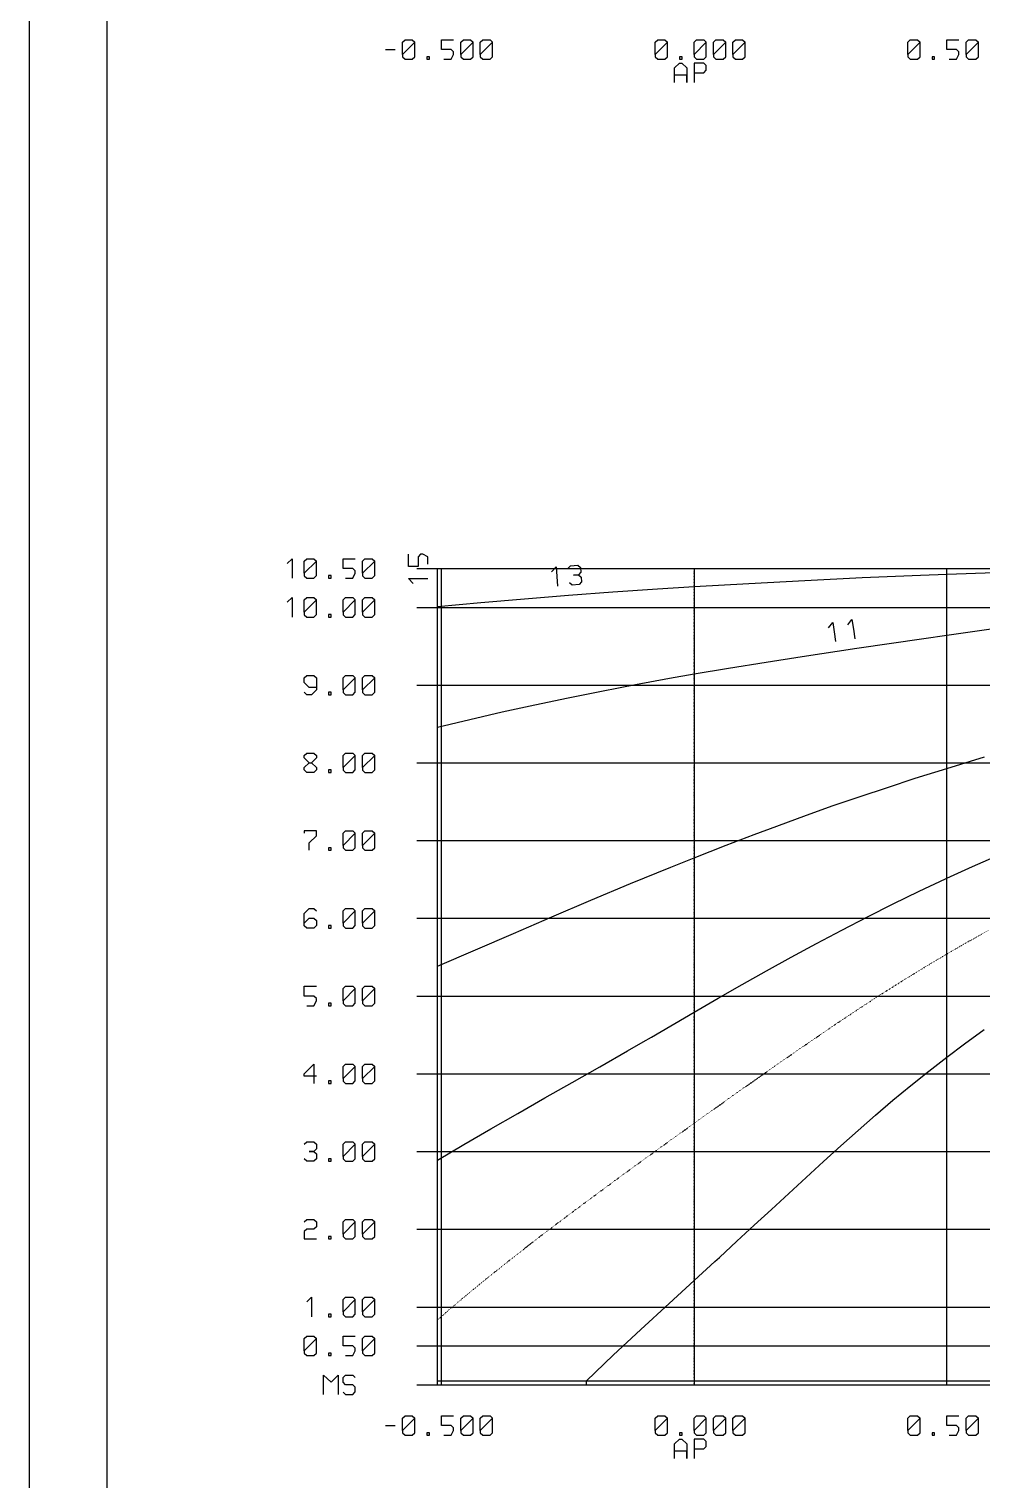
# Model space of a CAD drawing. Header units: millimetres. Extents: x -75152 to 353425, y 12138 to 222005.
# Drawn here: x 178225 to 190483, y 130994 to 149658 of the extents above; entities that cross this region are included whole.
import ezdxf

# ---------------------------------------------------------------- set-up
doc = ezdxf.new("R2010")
doc.units = ezdxf.units.MM
doc.linetypes.add('ACAD_ISO07W100', pattern=[3.5, 0.5, -3])
doc.layers.add('11', color=7, linetype='Continuous')

# ---------------------------------------------------------------- blocks, each defined once
blk = doc.blocks.new('A$C3242291E')
at = {"layer": '11', "color": 7, "linetype": 'Continuous'}
for points in [[(0, 0), (175200, 0), (175200, 65899), (0, 65899), (0, 0)], [(1000, 1000), (174200, 1000), (174200, 64899), (1000, 64899), (1000, 1000)], [(4805, 42462), (4805, 42619), (4805, 42619), (4837, 42649), (4837, 42649), (4930, 42649), (4930, 42649), (4962, 42619), (4962, 42619), (4805, 42462), (4805, 42462), (4805, 42429), (4805, 42429), (4837, 42399), (4837, 42399), (4930, 42399), (4930, 42399), (4962, 42432), (4962, 42432), (4962, 42619)], [(4805, 42462), (4805, 42619), (4805, 42619), (4837, 42649), (4837, 42649), (4930, 42649), (4930, 42649), (4962, 42619), (4962, 42619), (4805, 42462), (4805, 42462), (4805, 42429), (4805, 42429), (4837, 42399), (4837, 42399), (4930, 42399), (4930, 42399), (4962, 42432), (4962, 42432), (4962, 42619)], [(5337, 42399), (5430, 42399), (5430, 42399), (5462, 42462), (5462, 42462), (5462, 42494), (5462, 42494), (5430, 42524), (5430, 42524), (5305, 42524), (5305, 42524), (5305, 42649), (5305, 42649), (5462, 42649)], [(5337, 42399), (5430, 42399), (5430, 42399), (5462, 42462), (5462, 42462), (5462, 42494), (5462, 42494), (5430, 42524), (5430, 42524), (5305, 42524), (5305, 42524), (5305, 42649), (5305, 42649), (5462, 42649)], [(5555, 42462), (5555, 42619), (5555, 42619), (5587, 42649), (5587, 42649), (5680, 42649), (5680, 42649), (5712, 42619), (5712, 42619), (5555, 42462), (5555, 42462), (5555, 42429), (5555, 42429), (5587, 42399), (5587, 42399), (5680, 42399), (5680, 42399), (5712, 42432), (5712, 42432), (5712, 42619)], [(5555, 42462), (5555, 42619), (5555, 42619), (5587, 42649), (5587, 42649), (5680, 42649), (5680, 42649), (5712, 42619), (5712, 42619), (5555, 42462), (5555, 42462), (5555, 42429), (5555, 42429), (5587, 42399), (5587, 42399), (5680, 42399), (5680, 42399), (5712, 42432), (5712, 42432), (5712, 42619)], [(5805, 42462), (5805, 42619), (5805, 42619), (5837, 42649), (5837, 42649), (5930, 42649), (5930, 42649), (5962, 42619), (5962, 42619), (5805, 42462), (5805, 42462), (5805, 42429), (5805, 42429), (5837, 42399), (5837, 42399), (5930, 42399), (5930, 42399), (5962, 42432), (5962, 42432), (5962, 42619)], [(5805, 42462), (5805, 42619), (5805, 42619), (5837, 42649), (5837, 42649), (5930, 42649), (5930, 42649), (5962, 42619), (5962, 42619), (5805, 42462), (5805, 42462), (5805, 42429), (5805, 42429), (5837, 42399), (5837, 42399), (5930, 42399), (5930, 42399), (5962, 42432), (5962, 42432), (5962, 42619)], [(8055, 42462), (8055, 42619), (8055, 42619), (8087, 42649), (8087, 42649), (8180, 42649), (8180, 42649), (8212, 42619), (8212, 42619), (8055, 42462), (8055, 42462), (8055, 42429), (8055, 42429), (8087, 42399), (8087, 42399), (8180, 42399), (8180, 42399), (8212, 42432), (8212, 42432), (8212, 42619)], [(8055, 42462), (8055, 42619), (8055, 42619), (8087, 42649), (8087, 42649), (8180, 42649), (8180, 42649), (8212, 42619), (8212, 42619), (8055, 42462), (8055, 42462), (8055, 42429), (8055, 42429), (8087, 42399), (8087, 42399), (8180, 42399), (8180, 42399), (8212, 42432), (8212, 42432), (8212, 42619)], [(8555, 42462), (8555, 42619), (8555, 42619), (8587, 42649), (8587, 42649), (8680, 42649), (8680, 42649), (8712, 42619), (8712, 42619), (8555, 42462), (8555, 42462), (8555, 42429), (8555, 42429), (8587, 42399), (8587, 42399), (8680, 42399), (8680, 42399), (8712, 42432), (8712, 42432), (8712, 42619)], [(8555, 42462), (8555, 42619), (8555, 42619), (8587, 42649), (8587, 42649), (8680, 42649), (8680, 42649), (8712, 42619), (8712, 42619), (8555, 42462), (8555, 42462), (8555, 42429), (8555, 42429), (8587, 42399), (8587, 42399), (8680, 42399), (8680, 42399), (8712, 42432), (8712, 42432), (8712, 42619)], [(8805, 42462), (8805, 42619), (8805, 42619), (8837, 42649), (8837, 42649), (8930, 42649), (8930, 42649), (8962, 42619), (8962, 42619), (8805, 42462), (8805, 42462), (8805, 42429), (8805, 42429), (8837, 42399), (8837, 42399), (8930, 42399), (8930, 42399), (8962, 42432), (8962, 42432), (8962, 42619)], [(8805, 42462), (8805, 42619), (8805, 42619), (8837, 42649), (8837, 42649), (8930, 42649), (8930, 42649), (8962, 42619), (8962, 42619), (8805, 42462), (8805, 42462), (8805, 42429), (8805, 42429), (8837, 42399), (8837, 42399), (8930, 42399), (8930, 42399), (8962, 42432), (8962, 42432), (8962, 42619)], [(9055, 42462), (9055, 42619), (9055, 42619), (9087, 42649), (9087, 42649), (9180, 42649), (9180, 42649), (9212, 42619), (9212, 42619), (9055, 42462), (9055, 42462), (9055, 42429), (9055, 42429), (9087, 42399), (9087, 42399), (9180, 42399), (9180, 42399), (9212, 42432), (9212, 42432), (9212, 42619)], [(9055, 42462), (9055, 42619), (9055, 42619), (9087, 42649), (9087, 42649), (9180, 42649), (9180, 42649), (9212, 42619), (9212, 42619), (9055, 42462), (9055, 42462), (9055, 42429), (9055, 42429), (9087, 42399), (9087, 42399), (9180, 42399), (9180, 42399), (9212, 42432), (9212, 42432), (9212, 42619)], [(11305, 42462), (11305, 42619), (11305, 42619), (11337, 42649), (11337, 42649), (11430, 42649), (11430, 42649), (11462, 42619), (11462, 42619), (11305, 42462), (11305, 42462), (11305, 42429), (11305, 42429), (11337, 42399), (11337, 42399), (11430, 42399), (11430, 42399), (11462, 42432), (11462, 42432), (11462, 42619)], [(11305, 42462), (11305, 42619), (11305, 42619), (11337, 42649), (11337, 42649), (11430, 42649), (11430, 42649), (11462, 42619), (11462, 42619), (11305, 42462), (11305, 42462), (11305, 42429), (11305, 42429), (11337, 42399), (11337, 42399), (11430, 42399), (11430, 42399), (11462, 42432), (11462, 42432), (11462, 42619)], [(11837, 42399), (11930, 42399), (11930, 42399), (11962, 42462), (11962, 42462), (11962, 42494), (11962, 42494), (11930, 42524), (11930, 42524), (11805, 42524), (11805, 42524), (11805, 42649), (11805, 42649), (11962, 42649)], [(11837, 42399), (11930, 42399), (11930, 42399), (11962, 42462), (11962, 42462), (11962, 42494), (11962, 42494), (11930, 42524), (11930, 42524), (11805, 42524), (11805, 42524), (11805, 42649), (11805, 42649), (11962, 42649)], [(12055, 42462), (12055, 42619), (12055, 42619), (12087, 42649), (12087, 42649), (12180, 42649), (12180, 42649), (12212, 42619), (12212, 42619), (12055, 42462), (12055, 42462), (12055, 42429), (12055, 42429), (12087, 42399), (12087, 42399), (12180, 42399), (12180, 42399), (12212, 42432), (12212, 42432), (12212, 42619)], [(12055, 42462), (12055, 42619), (12055, 42619), (12087, 42649), (12087, 42649), (12180, 42649), (12180, 42649), (12212, 42619), (12212, 42619), (12055, 42462), (12055, 42462), (12055, 42429), (12055, 42429), (12087, 42399), (12087, 42399), (12180, 42399), (12180, 42399), (12212, 42432), (12212, 42432), (12212, 42619)], [(4587, 42524), (4712, 42524)], [(4587, 42524), (4712, 42524)], [(5117, 42399), (5150, 42399), (5150, 42399), (5150, 42432), (5150, 42432), (5117, 42432), (5117, 42432), (5117, 42399), (5117, 42399), (5150, 42399)], [(5117, 42399), (5150, 42399), (5150, 42399), (5150, 42432), (5150, 42432), (5117, 42432), (5117, 42432), (5117, 42399), (5117, 42399), (5150, 42399)], [(8367, 42399), (8400, 42399), (8400, 42399), (8400, 42432), (8400, 42432), (8367, 42432), (8367, 42432), (8367, 42399), (8367, 42399), (8400, 42399)], [(8367, 42399), (8400, 42399), (8400, 42399), (8400, 42432), (8400, 42432), (8367, 42432), (8367, 42432), (8367, 42399), (8367, 42399), (8400, 42399)], [(11617, 42399), (11650, 42399), (11650, 42399), (11650, 42432), (11650, 42432), (11617, 42432), (11617, 42432), (11617, 42399), (11617, 42399), (11650, 42399)], [(11617, 42399), (11650, 42399), (11650, 42399), (11650, 42432), (11650, 42432), (11617, 42432), (11617, 42432), (11617, 42399), (11617, 42399), (11650, 42399)], [(8305, 42099), (8305, 42288), (8305, 42288), (8368, 42349), (8368, 42349), (8399, 42349), (8399, 42349), (8462, 42288), (8462, 42288), (8462, 42099), (8462, 42099), (8462, 42193), (8462, 42193), (8305, 42193)], [(8555, 42224), (8680, 42224), (8680, 42224), (8712, 42257), (8712, 42257), (8712, 42319), (8712, 42319), (8680, 42349), (8680, 42349), (8555, 42349), (8555, 42349), (8555, 42224), (8555, 42099)], [(5130, 35906), (5130, 35998), (5130, 35998), (5067, 36031), (5067, 36031), (5035, 36031), (5035, 36031), (5005, 35998), (5005, 35998), (5005, 35873), (5005, 35873), (4880, 35873), (4880, 35873), (4880, 36031)], [(3322, 35914), (3385, 35974), (3385, 35974), (3385, 35849), (3385, 35724)], [(3540, 35787), (3540, 35944), (3540, 35944), (3572, 35974), (3572, 35974), (3665, 35974), (3665, 35974), (3697, 35944), (3697, 35944), (3540, 35787), (3540, 35787), (3540, 35754), (3540, 35754), (3572, 35724), (3572, 35724), (3665, 35724), (3665, 35724), (3697, 35757), (3697, 35757), (3697, 35944)], [(4072, 35724), (4165, 35724), (4165, 35724), (4197, 35787), (4197, 35787), (4197, 35819), (4197, 35819), (4165, 35849), (4165, 35849), (4040, 35849), (4040, 35849), (4040, 35974), (4040, 35974), (4197, 35974)], [(4290, 35787), (4290, 35944), (4290, 35944), (4322, 35974), (4322, 35974), (4415, 35974), (4415, 35974), (4447, 35944), (4447, 35944), (4290, 35787), (4290, 35787), (4290, 35754), (4290, 35754), (4322, 35724), (4322, 35724), (4415, 35724), (4415, 35724), (4447, 35757), (4447, 35757), (4447, 35944)], [(4990, 35849), (77855, 35849)], [(5255, 25349), (5255, 35848)], [(5255, 25350), (5255, 35848)], [(5255, 25350), (5255, 35360), (5811, 35412), (6372, 35460), (6938, 35505), (7509, 35547), (8084, 35586), (8555, 35616), (9261, 35657), (9982, 35695), (10719, 35731), (11467, 35763), (11805, 35777), (12423, 35799), (13043, 35817), (13666, 35832), (14075, 35839), (14663, 35846), (15008, 35848)], [(5255, 25350), (5255, 33807), (5669, 33907), (6087, 34003), (6508, 34096), (6934, 34186), (7364, 34272), (7800, 34356), (8241, 34437), (8555, 34492), (8999, 34567), (9481, 34644), (9947, 34717), (10650, 34823), (11510, 34950), (11805, 34992), (12586, 35104)], [(5255, 25350), (5255, 30735), (5742, 30945), (6231, 31155), (6726, 31368), (7228, 31582), (7738, 31796), (8255, 32008), (8555, 32128), (8966, 32290), (9328, 32428), (9618, 32536), (10002, 32676), (10346, 32798), (10691, 32916), (11042, 33033), (11401, 33150), (11805, 33277), (12289, 33425)], [(5255, 25350), (5255, 28238), (5595, 28441), (5939, 28641), (6286, 28839), (6636, 29038), (6988, 29237), (7343, 29439), (7699, 29644), (7899, 29760), (8006, 29822), (8555, 30142), (8863, 30320), (9173, 30497), (9487, 30673), (9805, 30850), (10128, 31025), (10454, 31198), (10784, 31369), (11116, 31536), (11451, 31699), (11788, 31857), (11805, 31865), (12138, 32017), (12478, 32167)], [(5305, 25349), (5305, 35849)], [(6722, 35805), (6780, 35869), (6780, 35869), (6789, 35745), (6799, 35620)], [(6936, 35851), (6967, 35884), (6967, 35884), (7059, 35891), (7059, 35891), (7093, 35863), (7093, 35863), (7098, 35801), (7098, 35801), (7068, 35766), (7068, 35766), (7006, 35761), (7006, 35761), (7068, 35766), (7068, 35766), (7103, 35739), (7103, 35739), (7108, 35676), (7108, 35676), (7078, 35641), (7078, 35641), (6986, 35634), (6986, 35634), (6951, 35664)], [(7171, 25350), (7171, 25399), (7516, 25728), (7870, 26058), (8234, 26394), (8555, 26688), (8822, 26934), (8881, 26988), (9105, 27194), (9329, 27400), (9552, 27605), (9774, 27811), (9997, 28016), (10218, 28219), (10441, 28421), (10664, 28620), (10888, 28816), (11114, 29009), (11343, 29197), (11573, 29381), (11805, 29561), (12034, 29733), (12286, 29917)], [(8555, 35849), (8555, 25349)], [(11805, 25349), (11805, 35849)], [(3852, 35724), (3885, 35724), (3885, 35724), (3885, 35757), (3885, 35757), (3852, 35757), (3852, 35757), (3852, 35724), (3852, 35724), (3885, 35724)], [(4940, 35656), (4880, 35718), (4880, 35718), (5005, 35718), (5130, 35718)], [(3322, 35414), (3385, 35474), (3385, 35474), (3385, 35349), (3385, 35224)], [(3540, 35287), (3540, 35444), (3540, 35444), (3572, 35474), (3572, 35474), (3665, 35474), (3665, 35474), (3697, 35444), (3697, 35444), (3540, 35287), (3540, 35287), (3540, 35254), (3540, 35254), (3572, 35224), (3572, 35224), (3665, 35224), (3665, 35224), (3697, 35257), (3697, 35257), (3697, 35444)], [(4040, 35287), (4040, 35444), (4040, 35444), (4072, 35474), (4072, 35474), (4165, 35474), (4165, 35474), (4197, 35444), (4197, 35444), (4040, 35287), (4040, 35287), (4040, 35254), (4040, 35254), (4072, 35224), (4072, 35224), (4165, 35224), (4165, 35224), (4197, 35257), (4197, 35257), (4197, 35444)], [(4290, 35287), (4290, 35444), (4290, 35444), (4322, 35474), (4322, 35474), (4415, 35474), (4415, 35474), (4447, 35444), (4447, 35444), (4290, 35287), (4290, 35287), (4290, 35254), (4290, 35254), (4322, 35224), (4322, 35224), (4415, 35224), (4415, 35224), (4447, 35257), (4447, 35257), (4447, 35444)], [(4990, 35349), (77855, 35349)], [(3852, 35224), (3885, 35224), (3885, 35224), (3885, 35257), (3885, 35257), (3852, 35257), (3852, 35257), (3852, 35224), (3852, 35224), (3885, 35224)], [(10286, 35087), (10339, 35155), (10339, 35155), (10357, 35032), (10376, 34908)], [(10533, 35124), (10586, 35192), (10586, 35192), (10604, 35069), (10623, 34945)], [(3697, 34319), (3602, 34319), (3602, 34319), (3540, 34382), (3540, 34382), (3540, 34444), (3540, 34444), (3572, 34474), (3572, 34474), (3665, 34474), (3665, 34474), (3697, 34444), (3697, 34444), (3697, 34287), (3697, 34287), (3635, 34224), (3635, 34224), (3572, 34224), (3572, 34224), (3540, 34257)], [(4040, 34287), (4040, 34444), (4040, 34444), (4072, 34474), (4072, 34474), (4165, 34474), (4165, 34474), (4197, 34444), (4197, 34444), (4040, 34287), (4040, 34287), (4040, 34254), (4040, 34254), (4072, 34224), (4072, 34224), (4165, 34224), (4165, 34224), (4197, 34257), (4197, 34257), (4197, 34444)], [(4290, 34287), (4290, 34444), (4290, 34444), (4322, 34474), (4322, 34474), (4415, 34474), (4415, 34474), (4447, 34444), (4447, 34444), (4290, 34287), (4290, 34287), (4290, 34254), (4290, 34254), (4322, 34224), (4322, 34224), (4415, 34224), (4415, 34224), (4447, 34257), (4447, 34257), (4447, 34444)], [(4990, 34349), (77855, 34349)], [(3852, 34224), (3885, 34224), (3885, 34224), (3885, 34257), (3885, 34257), (3852, 34257), (3852, 34257), (3852, 34224), (3852, 34224), (3885, 34224)], [(3602, 33349), (3540, 33412), (3540, 33412), (3540, 33444), (3540, 33444), (3572, 33474), (3572, 33474), (3665, 33474), (3665, 33474), (3697, 33444), (3697, 33444), (3697, 33412), (3697, 33412), (3635, 33349), (3635, 33349), (3697, 33287), (3697, 33287), (3697, 33257), (3697, 33257), (3665, 33224), (3665, 33224), (3572, 33224), (3572, 33224), (3540, 33257), (3540, 33257), (3540, 33287), (3540, 33287), (3602, 33349), (3602, 33349), (3635, 33349)], [(4040, 33287), (4040, 33444), (4040, 33444), (4072, 33474), (4072, 33474), (4165, 33474), (4165, 33474), (4197, 33444), (4197, 33444), (4040, 33287), (4040, 33287), (4040, 33254), (4040, 33254), (4072, 33224), (4072, 33224), (4165, 33224), (4165, 33224), (4197, 33257), (4197, 33257), (4197, 33444)], [(4290, 33287), (4290, 33444), (4290, 33444), (4322, 33474), (4322, 33474), (4415, 33474), (4415, 33474), (4447, 33444), (4447, 33444), (4290, 33287), (4290, 33287), (4290, 33254), (4290, 33254), (4322, 33224), (4322, 33224), (4415, 33224), (4415, 33224), (4447, 33257), (4447, 33257), (4447, 33444)], [(3852, 33224), (3885, 33224), (3885, 33224), (3885, 33257), (3885, 33257), (3852, 33257), (3852, 33257), (3852, 33224), (3852, 33224), (3885, 33224)], [(4990, 33349), (77855, 33349)], [(3602, 32224), (3602, 32319), (3602, 32319), (3697, 32412), (3697, 32412), (3697, 32474), (3697, 32474), (3540, 32474), (3540, 32474), (3540, 32444)], [(4040, 32287), (4040, 32444), (4040, 32444), (4072, 32474), (4072, 32474), (4165, 32474), (4165, 32474), (4197, 32444), (4197, 32444), (4040, 32287), (4040, 32287), (4040, 32254), (4040, 32254), (4072, 32224), (4072, 32224), (4165, 32224), (4165, 32224), (4197, 32257), (4197, 32257), (4197, 32444)], [(4290, 32287), (4290, 32444), (4290, 32444), (4322, 32474), (4322, 32474), (4415, 32474), (4415, 32474), (4447, 32444), (4447, 32444), (4290, 32287), (4290, 32287), (4290, 32254), (4290, 32254), (4322, 32224), (4322, 32224), (4415, 32224), (4415, 32224), (4447, 32257), (4447, 32257), (4447, 32444)], [(4990, 32349), (77855, 32349)], [(3852, 32224), (3885, 32224), (3885, 32224), (3885, 32257), (3885, 32257), (3852, 32257), (3852, 32257), (3852, 32224), (3852, 32224), (3885, 32224)], [(3540, 31287), (3602, 31349), (3602, 31349), (3665, 31349), (3665, 31349), (3697, 31319), (3697, 31319), (3697, 31257), (3697, 31257), (3665, 31224), (3665, 31224), (3572, 31224), (3572, 31224), (3540, 31254), (3540, 31254), (3540, 31412), (3540, 31412), (3602, 31477), (3602, 31477), (3665, 31477), (3665, 31477), (3697, 31444)], [(4040, 31287), (4040, 31444), (4040, 31444), (4072, 31474), (4072, 31474), (4165, 31474), (4165, 31474), (4197, 31444), (4197, 31444), (4040, 31287), (4040, 31287), (4040, 31254), (4040, 31254), (4072, 31224), (4072, 31224), (4165, 31224), (4165, 31224), (4197, 31257), (4197, 31257), (4197, 31444)], [(4290, 31287), (4290, 31444), (4290, 31444), (4322, 31474), (4322, 31474), (4415, 31474), (4415, 31474), (4447, 31444), (4447, 31444), (4290, 31287), (4290, 31287), (4290, 31254), (4290, 31254), (4322, 31224), (4322, 31224), (4415, 31224), (4415, 31224), (4447, 31257), (4447, 31257), (4447, 31444)], [(3852, 31224), (3885, 31224), (3885, 31224), (3885, 31257), (3885, 31257), (3852, 31257), (3852, 31257), (3852, 31224), (3852, 31224), (3885, 31224)], [(4990, 31349), (77855, 31349)], [(3572, 30224), (3665, 30224), (3665, 30224), (3697, 30287), (3697, 30287), (3697, 30319), (3697, 30319), (3665, 30349), (3665, 30349), (3540, 30349), (3540, 30349), (3540, 30474), (3540, 30474), (3697, 30474)], [(4040, 30287), (4040, 30444), (4040, 30444), (4072, 30474), (4072, 30474), (4165, 30474), (4165, 30474), (4197, 30444), (4197, 30444), (4040, 30287), (4040, 30287), (4040, 30254), (4040, 30254), (4072, 30224), (4072, 30224), (4165, 30224), (4165, 30224), (4197, 30257), (4197, 30257), (4197, 30444)], [(4290, 30287), (4290, 30444), (4290, 30444), (4322, 30474), (4322, 30474), (4415, 30474), (4415, 30474), (4447, 30444), (4447, 30444), (4290, 30287), (4290, 30287), (4290, 30254), (4290, 30254), (4322, 30224), (4322, 30224), (4415, 30224), (4415, 30224), (4447, 30257), (4447, 30257), (4447, 30444)], [(3852, 30224), (3885, 30224), (3885, 30224), (3885, 30257), (3885, 30257), (3852, 30257), (3852, 30257), (3852, 30224), (3852, 30224), (3885, 30224)], [(4990, 30349), (77855, 30349)], [(3697, 29319), (3540, 29319), (3540, 29319), (3540, 29349), (3540, 29349), (3665, 29474), (3665, 29474), (3665, 29349), (3665, 29224)], [(4040, 29287), (4040, 29444), (4040, 29444), (4072, 29474), (4072, 29474), (4165, 29474), (4165, 29474), (4197, 29444), (4197, 29444), (4040, 29287), (4040, 29287), (4040, 29254), (4040, 29254), (4072, 29224), (4072, 29224), (4165, 29224), (4165, 29224), (4197, 29257), (4197, 29257), (4197, 29444)], [(4290, 29287), (4290, 29444), (4290, 29444), (4322, 29474), (4322, 29474), (4415, 29474), (4415, 29474), (4447, 29444), (4447, 29444), (4290, 29287), (4290, 29287), (4290, 29254), (4290, 29254), (4322, 29224), (4322, 29224), (4415, 29224), (4415, 29224), (4447, 29257), (4447, 29257), (4447, 29444)], [(4990, 29349), (77855, 29349)], [(3852, 29224), (3885, 29224), (3885, 29224), (3885, 29257), (3885, 29257), (3852, 29257), (3852, 29257), (3852, 29224), (3852, 29224), (3885, 29224)], [(3540, 28444), (3572, 28474), (3572, 28474), (3665, 28474), (3665, 28474), (3697, 28444), (3697, 28444), (3697, 28382), (3697, 28382), (3665, 28349), (3665, 28349), (3602, 28349), (3602, 28349), (3665, 28349), (3665, 28349), (3697, 28319), (3697, 28319), (3697, 28257), (3697, 28257), (3665, 28224), (3665, 28224), (3572, 28224), (3572, 28224), (3540, 28257)], [(4040, 28287), (4040, 28444), (4040, 28444), (4072, 28474), (4072, 28474), (4165, 28474), (4165, 28474), (4197, 28444), (4197, 28444), (4040, 28287), (4040, 28287), (4040, 28254), (4040, 28254), (4072, 28224), (4072, 28224), (4165, 28224), (4165, 28224), (4197, 28257), (4197, 28257), (4197, 28444)], [(4290, 28287), (4290, 28444), (4290, 28444), (4322, 28474), (4322, 28474), (4415, 28474), (4415, 28474), (4447, 28444), (4447, 28444), (4290, 28287), (4290, 28287), (4290, 28254), (4290, 28254), (4322, 28224), (4322, 28224), (4415, 28224), (4415, 28224), (4447, 28257), (4447, 28257), (4447, 28444)], [(3852, 28224), (3885, 28224), (3885, 28224), (3885, 28257), (3885, 28257), (3852, 28257), (3852, 28257), (3852, 28224), (3852, 28224), (3885, 28224)], [(4990, 28349), (77855, 28349)], [(3540, 27444), (3572, 27474), (3572, 27474), (3665, 27474), (3665, 27474), (3697, 27444), (3697, 27444), (3697, 27382), (3697, 27382), (3665, 27349), (3665, 27349), (3572, 27349), (3572, 27349), (3540, 27319), (3540, 27319), (3540, 27224), (3540, 27224), (3697, 27224)], [(4040, 27287), (4040, 27444), (4040, 27444), (4072, 27474), (4072, 27474), (4165, 27474), (4165, 27474), (4197, 27444), (4197, 27444), (4040, 27287), (4040, 27287), (4040, 27254), (4040, 27254), (4072, 27224), (4072, 27224), (4165, 27224), (4165, 27224), (4197, 27257), (4197, 27257), (4197, 27444)], [(4290, 27287), (4290, 27444), (4290, 27444), (4322, 27474), (4322, 27474), (4415, 27474), (4415, 27474), (4447, 27444), (4447, 27444), (4290, 27287), (4290, 27287), (4290, 27254), (4290, 27254), (4322, 27224), (4322, 27224), (4415, 27224), (4415, 27224), (4447, 27257), (4447, 27257), (4447, 27444)], [(3852, 27224), (3885, 27224), (3885, 27224), (3885, 27257), (3885, 27257), (3852, 27257), (3852, 27257), (3852, 27224), (3852, 27224), (3885, 27224)], [(4990, 27349), (77855, 27349)], [(3572, 26414), (3635, 26474), (3635, 26474), (3635, 26349), (3635, 26224)], [(4040, 26287), (4040, 26444), (4040, 26444), (4072, 26474), (4072, 26474), (4165, 26474), (4165, 26474), (4197, 26444), (4197, 26444), (4040, 26287), (4040, 26287), (4040, 26254), (4040, 26254), (4072, 26224), (4072, 26224), (4165, 26224), (4165, 26224), (4197, 26257), (4197, 26257), (4197, 26444)], [(4290, 26287), (4290, 26444), (4290, 26444), (4322, 26474), (4322, 26474), (4415, 26474), (4415, 26474), (4447, 26444), (4447, 26444), (4290, 26287), (4290, 26287), (4290, 26254), (4290, 26254), (4322, 26224), (4322, 26224), (4415, 26224), (4415, 26224), (4447, 26257), (4447, 26257), (4447, 26444)], [(4990, 26349), (77855, 26349)], [(3852, 26224), (3885, 26224), (3885, 26224), (3885, 26257), (3885, 26257), (3852, 26257), (3852, 26257), (3852, 26224), (3852, 26224), (3885, 26224)], [(3540, 25787), (3540, 25944), (3540, 25944), (3572, 25974), (3572, 25974), (3665, 25974), (3665, 25974), (3697, 25944), (3697, 25944), (3540, 25787), (3540, 25787), (3540, 25754), (3540, 25754), (3572, 25724), (3572, 25724), (3665, 25724), (3665, 25724), (3697, 25757), (3697, 25757), (3697, 25944)], [(4072, 25724), (4165, 25724), (4165, 25724), (4197, 25787), (4197, 25787), (4197, 25819), (4197, 25819), (4165, 25849), (4165, 25849), (4040, 25849), (4040, 25849), (4040, 25974), (4040, 25974), (4197, 25974)], [(4290, 25787), (4290, 25944), (4290, 25944), (4322, 25974), (4322, 25974), (4415, 25974), (4415, 25974), (4447, 25944), (4447, 25944), (4290, 25787), (4290, 25787), (4290, 25754), (4290, 25754), (4322, 25724), (4322, 25724), (4415, 25724), (4415, 25724), (4447, 25757), (4447, 25757), (4447, 25944)], [(3852, 25724), (3885, 25724), (3885, 25724), (3885, 25757), (3885, 25757), (3852, 25757), (3852, 25757), (3852, 25724), (3852, 25724), (3885, 25724)], [(4990, 25849), (77855, 25849)], [(3790, 25224), (3790, 25349), (3790, 25474), (3790, 25474), (3885, 25382), (3885, 25382), (3977, 25474), (3977, 25474), (3977, 25349), (3977, 25224)], [(4040, 25254), (4072, 25224), (4072, 25224), (4165, 25224), (4165, 25224), (4197, 25257), (4197, 25257), (4197, 25319), (4197, 25319), (4165, 25349), (4165, 25349), (4070, 25349), (4070, 25349), (4040, 25382), (4040, 25382), (4040, 25444), (4040, 25444), (4072, 25474), (4072, 25474), (4165, 25474), (4165, 25474), (4197, 25444)], [(5255, 25399), (14075, 25399)], [(4990, 25349), (77855, 25349)], [(4587, 24824), (4712, 24824)], [(4805, 24762), (4805, 24919), (4805, 24919), (4837, 24949), (4837, 24949), (4930, 24949), (4930, 24949), (4962, 24919), (4962, 24919), (4805, 24762), (4805, 24762), (4805, 24729), (4805, 24729), (4837, 24699), (4837, 24699), (4930, 24699), (4930, 24699), (4962, 24732), (4962, 24732), (4962, 24919)], [(5337, 24699), (5430, 24699), (5430, 24699), (5462, 24762), (5462, 24762), (5462, 24794), (5462, 24794), (5430, 24824), (5430, 24824), (5305, 24824), (5305, 24824), (5305, 24949), (5305, 24949), (5462, 24949)], [(5555, 24762), (5555, 24919), (5555, 24919), (5587, 24949), (5587, 24949), (5680, 24949), (5680, 24949), (5712, 24919), (5712, 24919), (5555, 24762), (5555, 24762), (5555, 24729), (5555, 24729), (5587, 24699), (5587, 24699), (5680, 24699), (5680, 24699), (5712, 24732), (5712, 24732), (5712, 24919)], [(5805, 24762), (5805, 24919), (5805, 24919), (5837, 24949), (5837, 24949), (5930, 24949), (5930, 24949), (5962, 24919), (5962, 24919), (5805, 24762), (5805, 24762), (5805, 24729), (5805, 24729), (5837, 24699), (5837, 24699), (5930, 24699), (5930, 24699), (5962, 24732), (5962, 24732), (5962, 24919)], [(8055, 24762), (8055, 24919), (8055, 24919), (8087, 24949), (8087, 24949), (8180, 24949), (8180, 24949), (8212, 24919), (8212, 24919), (8055, 24762), (8055, 24762), (8055, 24729), (8055, 24729), (8087, 24699), (8087, 24699), (8180, 24699), (8180, 24699), (8212, 24732), (8212, 24732), (8212, 24919)], [(8555, 24762), (8555, 24919), (8555, 24919), (8587, 24949), (8587, 24949), (8680, 24949), (8680, 24949), (8712, 24919), (8712, 24919), (8555, 24762), (8555, 24762), (8555, 24729), (8555, 24729), (8587, 24699), (8587, 24699), (8680, 24699), (8680, 24699), (8712, 24732), (8712, 24732), (8712, 24919)], [(8805, 24762), (8805, 24919), (8805, 24919), (8837, 24949), (8837, 24949), (8930, 24949), (8930, 24949), (8962, 24919), (8962, 24919), (8805, 24762), (8805, 24762), (8805, 24729), (8805, 24729), (8837, 24699), (8837, 24699), (8930, 24699), (8930, 24699), (8962, 24732), (8962, 24732), (8962, 24919)], [(9055, 24762), (9055, 24919), (9055, 24919), (9087, 24949), (9087, 24949), (9180, 24949), (9180, 24949), (9212, 24919), (9212, 24919), (9055, 24762), (9055, 24762), (9055, 24729), (9055, 24729), (9087, 24699), (9087, 24699), (9180, 24699), (9180, 24699), (9212, 24732), (9212, 24732), (9212, 24919)], [(11305, 24762), (11305, 24919), (11305, 24919), (11337, 24949), (11337, 24949), (11430, 24949), (11430, 24949), (11462, 24919), (11462, 24919), (11305, 24762), (11305, 24762), (11305, 24729), (11305, 24729), (11337, 24699), (11337, 24699), (11430, 24699), (11430, 24699), (11462, 24732), (11462, 24732), (11462, 24919)], [(11837, 24699), (11930, 24699), (11930, 24699), (11962, 24762), (11962, 24762), (11962, 24794), (11962, 24794), (11930, 24824), (11930, 24824), (11805, 24824), (11805, 24824), (11805, 24949), (11805, 24949), (11962, 24949)], [(12055, 24762), (12055, 24919), (12055, 24919), (12087, 24949), (12087, 24949), (12180, 24949), (12180, 24949), (12212, 24919), (12212, 24919), (12055, 24762), (12055, 24762), (12055, 24729), (12055, 24729), (12087, 24699), (12087, 24699), (12180, 24699), (12180, 24699), (12212, 24732), (12212, 24732), (12212, 24919)], [(5117, 24699), (5150, 24699), (5150, 24699), (5150, 24732), (5150, 24732), (5117, 24732), (5117, 24732), (5117, 24699), (5117, 24699), (5150, 24699)], [(8305, 24399), (8305, 24588), (8305, 24588), (8368, 24649), (8368, 24649), (8399, 24649), (8399, 24649), (8462, 24588), (8462, 24588), (8462, 24399), (8462, 24399), (8462, 24493), (8462, 24493), (8305, 24493)], [(8367, 24699), (8400, 24699), (8400, 24699), (8400, 24732), (8400, 24732), (8367, 24732), (8367, 24732), (8367, 24699), (8367, 24699), (8400, 24699)], [(8555, 24524), (8680, 24524), (8680, 24524), (8712, 24557), (8712, 24557), (8712, 24619), (8712, 24619), (8680, 24649), (8680, 24649), (8555, 24649), (8555, 24649), (8555, 24524), (8555, 24399)], [(11617, 24699), (11650, 24699), (11650, 24699), (11650, 24732), (11650, 24732), (11617, 24732), (11617, 24732), (11617, 24699), (11617, 24699), (11650, 24699)]]:
    blk.add_lwpolyline(points, dxfattribs=at)
at = {"layer": '11', "color": 7, "linetype": 'ACAD_ISO07W100'}
for points in [[(5255, 25350), (5255, 26184), (5295, 26219), (5466, 26366), (5652, 26523), (5863, 26696), (5910, 26734), (6240, 26996), (6571, 27254), (6902, 27505), (7234, 27752), (7565, 27996), (7896, 28237), (8225, 28475), (8555, 28712), (9144, 29132), (9589, 29445), (9963, 29704), (10298, 29934), (10377, 29987), (10492, 30064), (10765, 30245), (11028, 30415), (11287, 30577), (11545, 30735), (11805, 30889), (12074, 31045), (12348, 31198)], [(8555, 25349), (8555, 35849)]]:
    blk.add_lwpolyline(points, dxfattribs=at)

msp = doc.modelspace()

# ---------------------------------------------------------------- block references
msp.add_blockref('A$C3242291E', (178224.7174, 106869.6139))

doc.saveas('drawing.dxf')
